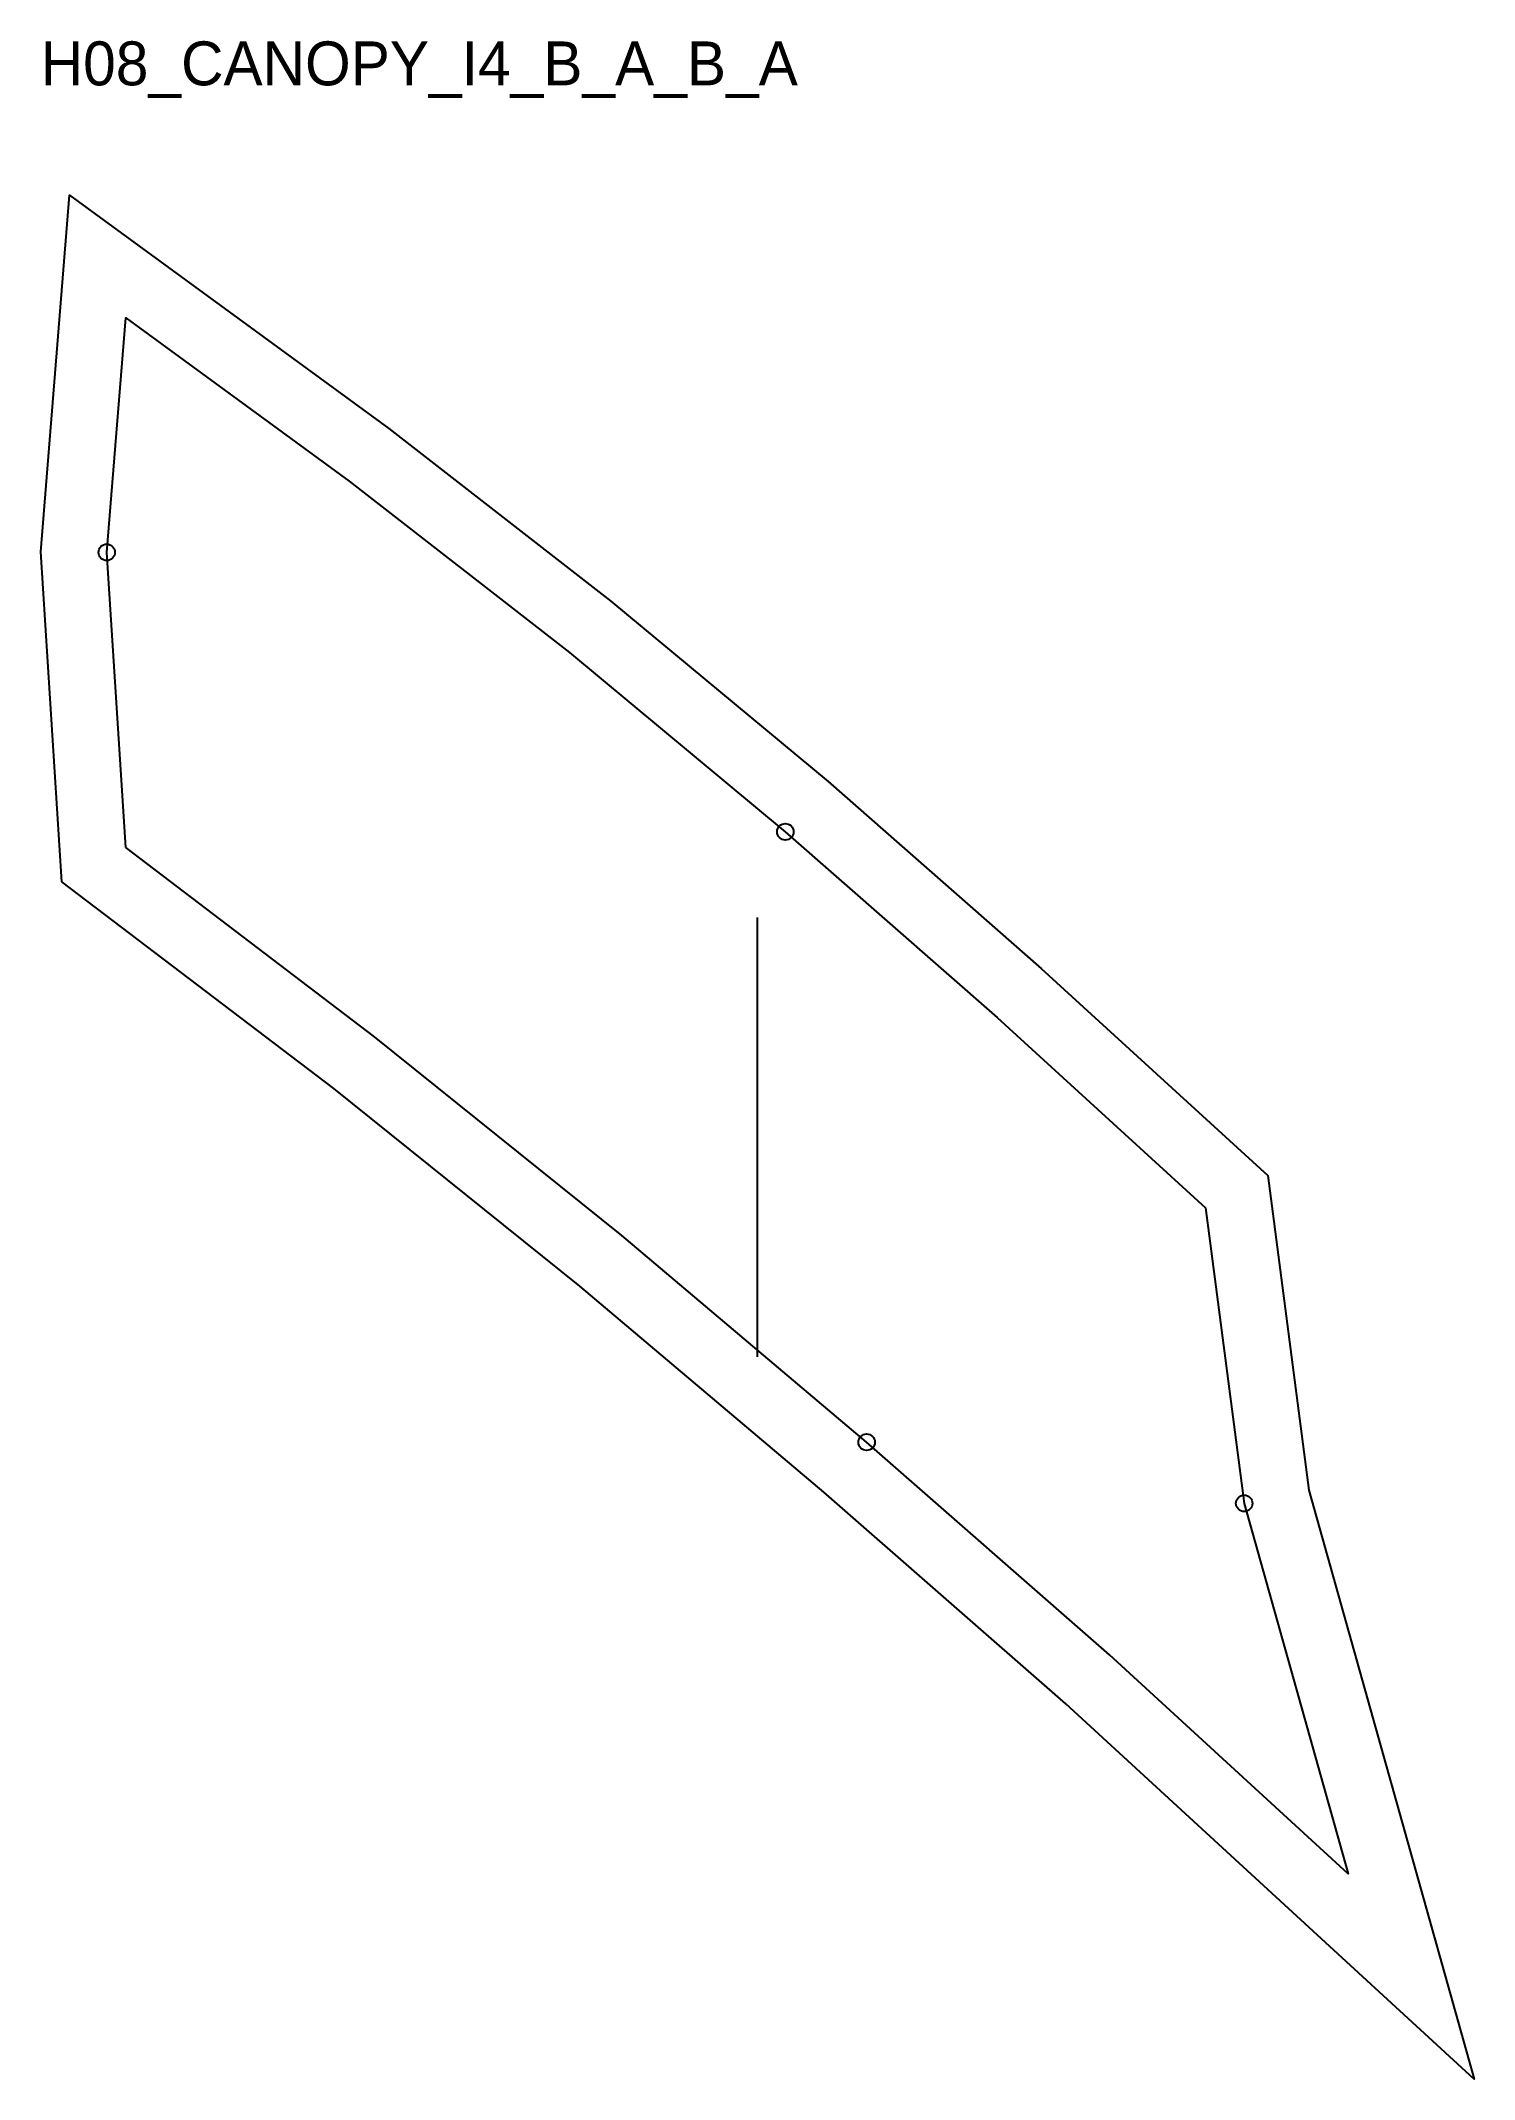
# Model space of a CAD drawing. Header units: millimetres. Extents: x -15 to 246, y -224 to 147.
import ezdxf

# ---------------------------------------------------------------- set-up
doc = ezdxf.new("R2010")
doc.units = ezdxf.units.MM
for name, color, linetype in [('CUT', 1, 'Continuous'), ('GRAIN', 3, 'Continuous'), ('ID', 7, 'Continuous'), ('NOTCH', 2, 'Continuous'), ('SEAM', 5, 'Continuous')]:
    doc.layers.add(name, color=color, linetype=linetype)

msp = doc.modelspace()

# ---------------------------------------------------------------- linework, layer by layer
at = {"layer": 'CUT'}
msp.add_lwpolyline([(-11.62, -6.24), (-15.48, 53.83), (-10.24, 118.79), (47.96, 76.28), (88.39, 44.86), (127.99, 11.98), (166.81, -22.03), (208.11, -59.75), (215.6, -117.06), (245.73, -224.35), (171.29, -155.97), (127.19, -117.43), (82.75, -79.93), (37.95, -43.93), (-11.62, -6.24)], close=True, dxfattribs=at)
at = {"layer": 'GRAIN'}
msp.add_line((115.13, -92.78), (115.13, -12.78), dxfattribs=at)
at = {"layer": 'NOTCH'}
for centre in [(-3.45, 53.73), (120.2, 2.84), (135.01, -108.33), (203.81, -119.47)]:
    msp.add_circle(centre, 1.5, dxfattribs=at)
at = {"layer": 'SEAM'}
msp.add_lwpolyline([(0, 0), (-3.45, 53.73), (0, 96.45), (40.74, 66.69), (80.87, 35.5), (120.2, 2.84), (158.81, -30.98), (196.78, -65.65), (203.81, -119.47), (222.77, -186.96), (179.29, -147.03), (135.01, -108.33), (90.38, -70.66), (45.34, -34.48)], close=True, dxfattribs=at)

# ---------------------------------------------------------------- texts
at = {"layer": 'ID'}
msp.add_text('H08_CANOPY_I4_B_A_B_A', height=8, dxfattribs=at).set_placement((-15.48, 138.79))

doc.saveas('drawing.dxf')
